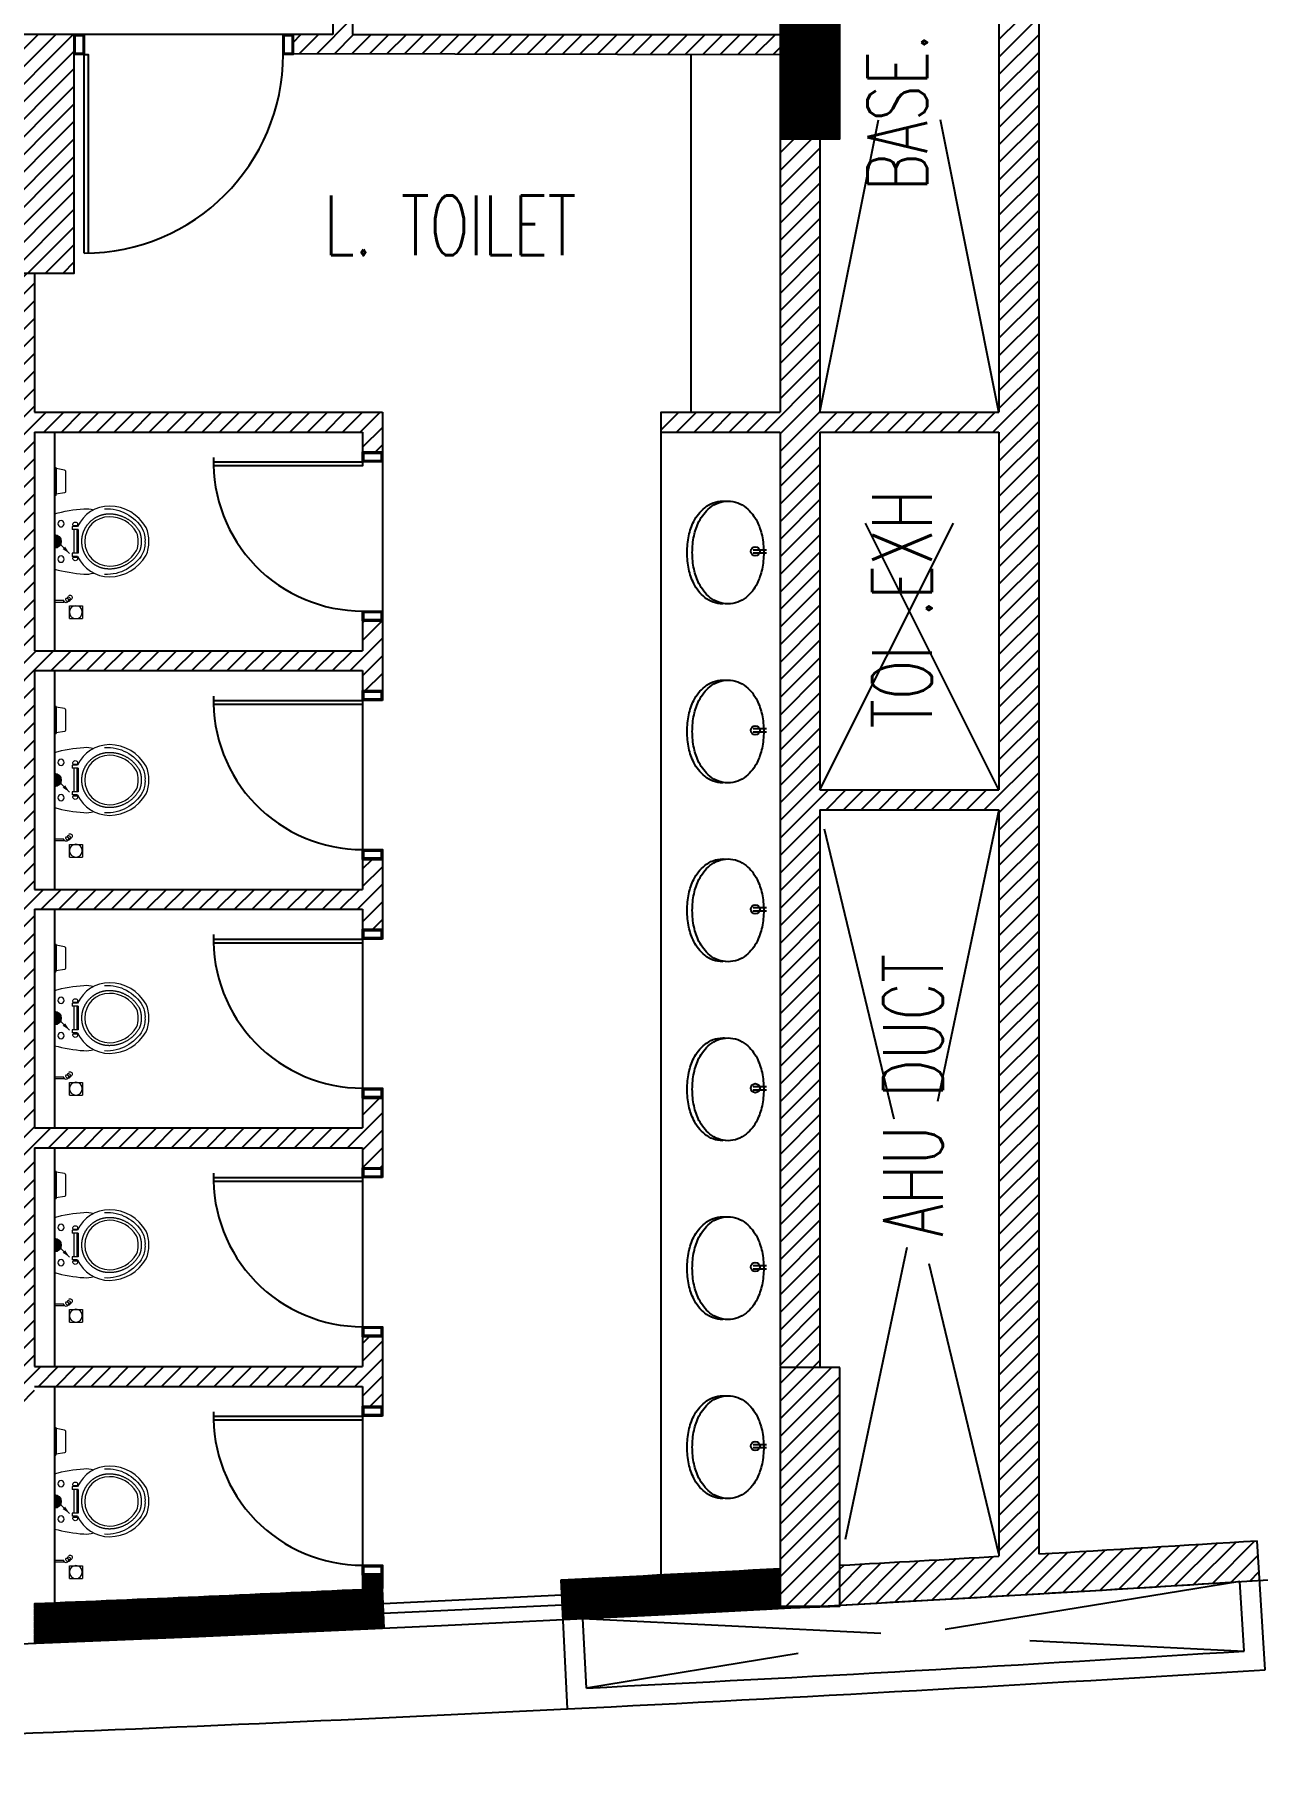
# Model space of a CAD drawing. Header units: millimetres. Extents: x -774950 to -670403, y -1165325 to -1109738.
# Drawn here: x -699654 to -693504, y -1163512 to -1154840 of the extents above; entities that cross this region are included whole.
import ezdxf
from ezdxf.enums import TextEntityAlignment as Align

# ---------------------------------------------------------------- set-up
doc = ezdxf.new("R2010")
doc.units = ezdxf.units.MM
doc.header["$LTSCALE"] = 3000
doc.header["$MEASUREMENT"] = 0
doc.linetypes.add('HIDDEN', pattern=[0.375, 0.25, -0.125])
doc.layers.get('0').update_dxf_attribs({"linetype": 'CONTINUOUS'})
doc.layers.add('A-WALL', color=26, linetype='CONTINUOUS', lineweight=25)
doc.layers.add('AI-FURN', color=7, linetype='CONTINUOUS', lineweight=20)
for name, color, linetype in [('CORE-COLUMN', 250, 'CONTINUOUS'), ('DOOR', 252, 'CONTINUOUS'), ('hid', 251, 'HIDDEN'), ('PLUMB', 251, 'CONTINUOUS'), ('SLABLINE', 3, 'CONTINUOUS'), ('str_col_hatch', 8, 'CONTINUOUS'), ('TEXT', 7, 'CONTINUOUS'), ('WALL', 16, 'CONTINUOUS'), ('WIN', 5, 'CONTINUOUS')]:
    doc.layers.add(name, color=color, linetype=linetype)
doc.styles.add('DIMTEXT', font='SIMPLEX.shx', dxfattribs={"width": 0.6})
pattern_1 = [(44.999984, (-222171.614, -695318.36), (-44.1941616, 44.194186), [])]

# ---------------------------------------------------------------- blocks, each defined once
blk = doc.blocks.new('D-850')
at = {"layer": 'DOOR'}
blk.add_lwpolyline([(50, 850), (50, 100), (70, 100), (70, 849.7)], dxfattribs=at)
for points in [[(50, 0), (50, 100), (0, 100), (0, 0)], [(43.8, 6.2), (43.8, 93.8), (6.2, 93.8), (6.2, 6.2)], [(850, 100), (800, 100), (800, 0), (850, 0)], [(843.8, 6.2), (843.8, 93.8), (806.2, 93.8), (806.2, 6.2)]]:
    blk.add_lwpolyline(points, close=True, dxfattribs=at)
at = {"layer": 'DOOR', "extrusion": (0, 0, -1)}
blk.add_ellipse((50, 100), major_axis=(530.3, 530.3), ratio=1, start_param=5.467995, end_param=7.068583, dxfattribs=at)
blk = doc.blocks.new('A$C7FD82E3D')
at = {"layer": 'WALL', "xscale": -1, "rotation": 180}
blk.add_blockref('D-850', (0, 850), dxfattribs=at)
blk = doc.blocks.new('WBB')
for p, q in [((-19.08, 7.01), (-19.08, 4.41)), ((-18.43, 7.01), (-18.43, 4.41))]:
    blk.add_line(p, q)
blk.add_lwpolyline([(-29.16, 13.03, -0.175546), (-27.86, 16.63, -0.104048), (-25.13, 18.78, -0.064612), (-22.29, 19.76, -0.05077), (-18.99, 20.09, -0.05077), (-15.68, 19.76, -0.064612), (-12.84, 18.78, -0.104048), (-10.12, 16.63, -0.175546), (-8.81, 13.03, -0.022698), (-8.83, 12.52, -0.104048)], format="xyb")
blk.add_lwpolyline([(-29.16, 12.01, -0.175546), (-27.86, 15.61, -0.104048), (-25.13, 17.76, -0.064612), (-22.29, 18.74, -0.05077), (-18.99, 19.08, -0.05077), (-15.68, 18.74, -0.064612), (-12.84, 17.76, -0.104048), (-10.12, 15.61, -0.175546), (-8.81, 12.01, -0.175546), (-10.12, 8.41, -0.104048), (-12.84, 6.26, -0.064612), (-15.68, 5.28, -0.05077), (-18.99, 4.94, -0.05077), (-22.29, 5.28, -0.064612), (-25.13, 6.26, -0.104048), (-27.86, 8.41, -0.175546)], format="xyb", close=True)
blk.add_circle((-18.76, 6.61), 0.894)
blk = doc.blocks.new('door-1100')
for points in [[(0, 0), (50, 0), (50, -100), (0, -100)], [(1050, 0), (1100, 0), (1100, -100), (1050, -100)], [(5, -5), (45, -5), (45, -95), (5, -95)], [(1055, -5), (1095, -5), (1095, -95), (1055, -95)]]:
    blk.add_lwpolyline(points, close=True)
blk.add_lwpolyline([(50.1, -1100), (50, -100), (70, -100), (70.1, -1099.8)])
blk.add_arc((50, -100), 1000, 270.0029, 0)
blk = doc.blocks.new('WC')
at = {"layer": 'AI-FURN'}
for p, q in [((-64, 411), (-64, 288)), ((-59, 416), (-10, 425)), ((-10, 425), (-10, 275)), ((0, 433), (0, 266)), ((-59, 283), (-10, 275)), ((0, 161), (0, -161)), ((-138, 69), (-103, 69)), ((-138, 69), (-138, -69)), ((-135, 87), (-103, 87)), ((-110, 92), (-134, 92)), ((-130, 69), (-130, -69)), ((-114, 69), (-114, -69)), ((-103, 87), (-103, 69)), ((-138, -69), (-103, -69)), ((-135, -87), (-103, -87)), ((-110, -92), (-134, -92)), ((-103, -69), (-103, -87)), ((-88, -70), (-20, -3)), ((-163, -375), (-163, -450)), ((-88, -375), (-163, -375)), ((-88, -450), (-88, -375)), ((-56, -345), (0, -345)), ((-56, -355), (-56, -345)), ((-56, -355), (0, -355)), ((-88, -450), (-163, -450))]:
    blk.add_line(p, q, dxfattribs=at)
for points in [[(-550, 0, -0.12736), (-534, 81, -0.267926), (-322, 206, -0.291082), (-135, 87, -0.267926)], [(-293, 190, 0.282395), (-514, 71, 0.128205), (-528, 0, 0.128205), (-514, -71, 0.282395), (-293, -192)], [(0, 161, 0.051675), (-172, 190, 0.105989), (-229, 184, 0.06337)], [(-135, -87, -0.291082), (-322, -206, -0.267926), (-534, -81, -0.12736), (-550, 0, -0.12736)], [(0, -161, -0.051675), (-172, -190, -0.105989), (-229, -184, -0.06337)]]:
    blk.add_lwpolyline(points, format="xyb", dxfattribs=at)
at = {"layer": 'AI-FURN', "linetype": 'HIDDEN', "ltscale": 100}
blk.add_lwpolyline([(-505, 0, -0.129476), (-494, 61, -0.265771), (-321, 161, -1), (-321, -161, -0.265771), (-494, -61, -0.129476)], format="xyb", close=True, dxfattribs=at)
at = {"layer": 'AI-FURN'}
blk.add_lwpolyline([(-488, 0, -0.130858), (-479, 53, -0.264614), (-321, 144, -0.999609), (-321, -144, -0.264614), (-479, -53, -0.130858)], format="xyb", close=True, dxfattribs=at)
at = {"layer": 'AI-FURN', "const_width": 40}
blk.add_lwpolyline([(0, 20, 1), (0, -20, 1)], format="xyb", dxfattribs=at)
at = {"layer": 'AI-FURN'}
for centre, radius in [((-39, 103), 18.4), ((-39, -103), 18.4), ((-125, -412), 37.5)]:
    blk.add_circle(centre, radius, dxfattribs=at)
for centre, radius, start, end in [((-59, 411), 5, 90, 180), ((0, 423), 10, 90.012, 171.4692), ((-59, 288), 5, 180, 270), ((0, 276), 10, 188.5308, 269.988), ((-122, 99), 13.8, 329.831, 210.169), ((0, 0), 40, 90.0358, 269.9642), ((-122, -99), 13.8, 149.831, 30.169), ((-91, -327), 13.4, 59.0385, 15.4968), ((-80, -337), 13.4, 80.6033, 25.7035), ((-69, -344), 13.4, 84.222, 337.4837)]:
    blk.add_arc(centre, radius, start, end, dxfattribs=at)
blk.add_solid([(-63, -31), (-48, -45), (-88, -70)], dxfattribs=at)
blk = doc.blocks.new('vw layout final block')
at = {"true_color": 0x636466}
h = blk.add_hatch(dxfattribs=at)
h.set_pattern_fill('ANSI31', color=251, scale=10)
h.set_pattern_definition([(45, (-573519.4169, -1070189.3454), (-0.8838835, 0.8838835), [])])
h.paths.add_polyline_path([(-570936.2, -1069990.1, -0.001009), (-572038.2, -1070047.2), (-572028.2, -1070247, 0.001182), (-570736.5, -1070179.6), (-570936.2, -1070179.6)])
h.paths.add_polyline_path([(-572936.2, -1070095.3), (-572936.2, -1070024), (-573036.2, -1070024), (-573036.2, -1070095.1, -0.00151), (-574686.2, -1070166.3), (-574686.2, -1070366.4, 0.001609), (-572927.2, -1070290.3)])
at = {"layer": 'str_col_hatch'}
h = blk.add_hatch(dxfattribs=at)
h.set_pattern_fill('ANSI31', color=256, scale=500, angle=-1.6e-05, style=0)
h.paths.add_polyline_path([(-569636.2, -1059474), (-573186.2, -1059474), (-573186.2, -1059774), (-573086.2, -1059774), (-573086.2, -1059674), (-570936.2, -1059674), (-570936.2, -1061599), (-570736.2, -1061599), (-570736.2, -1059674), (-569836.2, -1059674), (-569836.2, -1064174), (-570736.2, -1064174), (-570736.2, -1062799), (-570936.2, -1062799), (-570936.2, -1064174), (-571536.2, -1064174), (-571536.2, -1064274), (-570936.2, -1064274), (-570936.2, -1068979.6), (-570736.2, -1068979.6), (-570736.2, -1066174), (-569836.2, -1066174), (-569836.2, -1069928.7, -0.000733), (-570636.2, -1069973.8), (-570636.2, -1070174.1, 0.001932), (-568525.7, -1070050), (-568538.2, -1069850.5, -0.001006), (-569636.2, -1069917)])
h.paths.add_polyline_path([(-569836.2, -1064274), (-569836.2, -1066074), (-570736.2, -1066074), (-570736.2, -1064274)], flags=16)
h.paths.add_polyline_path([(-576386.2, -1060874), (-576486.2, -1060874), (-576586.2, -1060874), (-576586.2, -1062274), (-579836.2, -1062274), (-579836.2, -1062374), (-575986.2, -1062374), (-575986.2, -1062274), (-576386.2, -1062274)])
h.paths.add_polyline_path([(-576386.2, -1059474), (-579836.2, -1059474), (-579836.2, -1059674), (-576586.2, -1059674), (-576586.2, -1059774), (-576386.2, -1059774)])
h.paths.add_polyline_path([(-564936.2, -1059474), (-567836.2, -1059474), (-567836.2, -1060374), (-567636.2, -1060374), (-567636.2, -1059665.7), (-565136.2, -1059665.7), (-565136.2, -1061599), (-564936.2, -1061599)])
h.paths.add_polyline_path([(-564936.2, -1062799), (-565136.2, -1062799), (-565136.2, -1068601.4), (-564936.2, -1068601.4)])
h.paths.add_polyline_path([(-570098.9, -1065889.6), (-570098.8, -1064439.6), (-570548.8, -1064439.6), (-570548.9, -1065889.6)], flags=8)
h = blk.add_hatch(dxfattribs=at)
h.set_pattern_fill('ANSI31', color=256, scale=500, angle=-1.6e-05, style=0)
h.paths.add_polyline_path([(-570936.2, -1062274), (-573086.2, -1062274), (-573086.2, -1060874), (-573186.2, -1060874), (-573186.2, -1062274), (-573386.2, -1062274), (-573386.2, -1062369), (-570936.2, -1062374)])
at = {"layer": 'str_col_hatch', "linetype": 'Continuous'}
h = blk.add_hatch(dxfattribs=at)
h.set_pattern_fill('ANSI31', color=256, scale=50, angle=340, style=0)
h.set_pattern_definition([(25, (-15832.223, -471116.0655), (-2.641364136, 5.66442367), [])])
h.paths.add_polyline_path([(-570636.2, -1061599), (-570936.2, -1061599), (-570936.2, -1062799), (-570636.2, -1062799)])
at = {"layer": 'str_col_hatch'}
h = blk.add_hatch(dxfattribs=at)
h.set_pattern_fill('ANSI31', color=256, scale=500, angle=-0.00002, style=0)
h.set_pattern_definition(pattern_1)
h.paths.add_polyline_path([(-574486.2, -1062274), (-574886.2, -1062274), (-574886.2, -1063474), (-574486.2, -1063474)])
h = blk.add_hatch(dxfattribs=at)
h.set_pattern_fill('ANSI31', color=256, scale=500, angle=-1.6e-05, style=0)
h.paths.add_polyline_path([(-575786.2, -1064374), (-575711.2, -1064374), (-575711.2, -1064174), (-576686.2, -1064174), (-576686.2, -1064274), (-575986.2, -1064274), (-575986.2, -1065374), (-577636.2, -1065374), (-577636.2, -1064274), (-577536.2, -1064274), (-577536.2, -1064174), (-577736.2, -1064174), (-577736.2, -1065624), (-577636.2, -1065624), (-577636.2, -1065474), (-575986.2, -1065474), (-575986.2, -1066574), (-577636.2, -1066574), (-577636.2, -1066474), (-577736.2, -1066474), (-577736.2, -1066824), (-577636.2, -1066824), (-577636.2, -1066674), (-575986.2, -1066674), (-575986.2, -1067774), (-577636.2, -1067774), (-577636.2, -1067674), (-577736.2, -1067674), (-577736.2, -1068024), (-577636.2, -1068024), (-577636.2, -1067874), (-575986.2, -1067874), (-575986.2, -1068974), (-577636.2, -1068974), (-577636.2, -1068874), (-577736.2, -1068874), (-577736.2, -1069224), (-577636.2, -1069224), (-577636.2, -1069074), (-575986.2, -1069074), (-575986.2, -1070215.3, -0.00151), (-577636.2, -1070268.5), (-577636.2, -1070074), (-577736.2, -1070074), (-577736.2, -1070271.5, -0.000008), (-577744.6, -1070271.7), (-577738.9, -1070471.6, 0.001792), (-575779, -1070408), (-575786.2, -1070208.1)])
h.paths.add_polyline_path([(-574686.2, -1067874), (-573036.2, -1067874), (-573036.2, -1067974), (-572936.2, -1067974), (-572936.2, -1067624), (-573036.2, -1067624), (-573036.2, -1067774), (-574686.2, -1067774), (-574686.2, -1066674), (-573036.2, -1066674), (-573036.2, -1066774), (-572936.2, -1066774), (-572936.2, -1066424), (-573036.2, -1066424), (-573036.2, -1066574), (-574686.2, -1066574), (-574686.2, -1065474), (-573036.2, -1065474), (-573036.2, -1065574), (-572936.2, -1065574), (-572936.2, -1065224), (-573036.2, -1065224), (-573036.2, -1065374), (-574686.2, -1065374), (-574686.2, -1064274), (-573036.2, -1064274), (-573036.2, -1064374), (-572936.2, -1064374), (-572936.2, -1064174), (-574686.2, -1064174), (-574686.2, -1063474), (-574886.2, -1063474), (-574886.2, -1064174), (-574961.2, -1064174), (-574961.2, -1064374), (-574886.2, -1064374), (-574886.2, -1069166.4), (-574686.2, -1069166.4), (-574686.2, -1069074), (-573036.2, -1069074), (-573036.2, -1069174), (-572936.2, -1069174), (-572936.2, -1068824), (-573036.2, -1068824), (-573036.2, -1068974), (-574686.2, -1068974)])
h = blk.add_hatch(dxfattribs=at)
h.set_pattern_fill('ANSI31', color=256, scale=500, angle=-0.00002, style=0)
h.set_pattern_definition(pattern_1)
h.paths.add_polyline_path([(-570636.2, -1068979.6), (-570936.2, -1068979.6), (-570936.2, -1070179.6), (-570636.2, -1070179.6)])
at = {"layer": 'A-WALL'}
for p, q in [((-569636.2, -1059474), (-569636.2, -1069917)), ((-569636.2, -1059474), (-569636.2, -1069917)), ((-569636.2, -1059474), (-569636.2, -1069917)), ((-569836.2, -1059674), (-569836.2, -1064174)), ((-569836.2, -1059674), (-569836.2, -1064174)), ((-569836.2, -1059674), (-569836.2, -1064174)), ((-573186.2, -1060874), (-573186.2, -1062274)), ((-573086.2, -1060874), (-573086.2, -1062274)), ((-573086.2, -1060874), (-573086.2, -1062274)), ((-573086.2, -1060874), (-573086.2, -1062274)), ((-573186.2, -1062274), (-573386.2, -1062274)), ((-573086.2, -1062274), (-570936.2, -1062274)), ((-573086.2, -1062274), (-570936.2, -1062274)), ((-573086.2, -1062274), (-570936.2, -1062274)), ((-573391.2, -1062369), (-570936.2, -1062374)), ((-573391.2, -1062369), (-570936.2, -1062374)), ((-573391.2, -1062369), (-570936.2, -1062374)), ((-570936.2, -1062799), (-570936.2, -1064174)), ((-570936.2, -1062799), (-570936.2, -1064174)), ((-570936.2, -1062799), (-570936.2, -1064174)), ((-570736.2, -1062799), (-570736.2, -1064174)), ((-574686.2, -1063474), (-574686.2, -1064174)), ((-574686.2, -1063474), (-574686.2, -1064174)), ((-574686.2, -1063474), (-574686.2, -1064174)), ((-574686.2, -1064174), (-572936.2, -1064174)), ((-574686.2, -1064174), (-572936.2, -1064174)), ((-574686.2, -1064174), (-572936.2, -1064174)), ((-572936.2, -1064174), (-572936.2, -1064374)), ((-572936.2, -1064174), (-572936.2, -1064374)), ((-572936.2, -1064174), (-572936.2, -1064374)), ((-571536.2, -1064174), (-570936.2, -1064174)), ((-571536.2, -1064174), (-570936.2, -1064174)), ((-571536.2, -1064174), (-570936.2, -1064174)), ((-570736.2, -1064174), (-569836.2, -1064174)), ((-570736.2, -1064174), (-569836.2, -1064174)), ((-570736.2, -1064174), (-569836.2, -1064174)), ((-574686.2, -1064274), (-573036.2, -1064274)), ((-574686.2, -1064274), (-574686.2, -1065374)), ((-574686.2, -1064274), (-573036.2, -1064274)), ((-574686.2, -1064274), (-574686.2, -1065374)), ((-574686.2, -1064274), (-573036.2, -1064274)), ((-574686.2, -1064274), (-574686.2, -1065374)), ((-574586.2, -1064274), (-574586.2, -1065374)), ((-574586.2, -1064274), (-574586.2, -1065374)), ((-574586.2, -1064274), (-574586.2, -1065374)), ((-573036.2, -1064274), (-573036.2, -1064374)), ((-573036.2, -1064274), (-573036.2, -1064374)), ((-573036.2, -1064274), (-573036.2, -1064374)), ((-571536.2, -1064274), (-570936.2, -1064274)), ((-571536.2, -1064274), (-570936.2, -1064274)), ((-571536.2, -1064274), (-570936.2, -1064274)), ((-570936.2, -1064274), (-570936.2, -1068974.1)), ((-570936.2, -1064274), (-570936.2, -1068974.1)), ((-570936.2, -1064274), (-570936.2, -1068974.1)), ((-570736.2, -1064274), (-569836.2, -1064274)), ((-570736.2, -1064274), (-570736.2, -1066074)), ((-573036.2, -1064374), (-572936.2, -1064374)), ((-573036.2, -1064374), (-572936.2, -1064374)), ((-573036.2, -1064374), (-572936.2, -1064374)), ((-572936.2, -1064374), (-572936.2, -1065224)), ((-572936.2, -1064374), (-572936.2, -1065224)), ((-572936.2, -1064374), (-572936.2, -1065224)), ((-573036.2, -1065224), (-572936.2, -1065224)), ((-573036.2, -1065224), (-573036.2, -1065374)), ((-573036.2, -1065224), (-572936.2, -1065224)), ((-573036.2, -1065224), (-573036.2, -1065374)), ((-573036.2, -1065224), (-572936.2, -1065224)), ((-573036.2, -1065224), (-573036.2, -1065374)), ((-572936.2, -1065224), (-572936.2, -1065574)), ((-572936.2, -1065224), (-572936.2, -1065574)), ((-572936.2, -1065224), (-572936.2, -1065574)), ((-574686.2, -1065374), (-573036.2, -1065374)), ((-574686.2, -1065374), (-573036.2, -1065374)), ((-574686.2, -1065374), (-573036.2, -1065374)), ((-574686.2, -1065474), (-573036.2, -1065474)), ((-574686.2, -1065474), (-574686.2, -1066574)), ((-574686.2, -1065474), (-573036.2, -1065474)), ((-574686.2, -1065474), (-574686.2, -1066574)), ((-574686.2, -1065474), (-573036.2, -1065474)), ((-574686.2, -1065474), (-574686.2, -1066574)), ((-574586.2, -1065474), (-574586.2, -1066574)), ((-574586.2, -1065474), (-574586.2, -1066574)), ((-574586.2, -1065474), (-574586.2, -1066574)), ((-573036.2, -1065474), (-573036.2, -1065574)), ((-573036.2, -1065474), (-573036.2, -1065574)), ((-573036.2, -1065474), (-573036.2, -1065574)), ((-573036.2, -1065574, 0), (-573036.2, -1066424, 0)), ((-573036.2, -1065574), (-572936.2, -1065574)), ((-573036.2, -1065574, 0), (-573036.2, -1066424, 0)), ((-573036.2, -1065574), (-572936.2, -1065574)), ((-573036.2, -1065574, 0), (-573036.2, -1066424, 0)), ((-573036.2, -1065574), (-572936.2, -1065574)), ((-570736.2, -1066174), (-570736.2, -1068974.1)), ((-570736.2, -1066174), (-570736.2, -1068974.1)), ((-570736.2, -1066174), (-570736.2, -1068974.1)), ((-569836.2, -1066174), (-569836.2, -1069928.7)), ((-573036.2, -1066424), (-572936.2, -1066424)), ((-573036.2, -1066424), (-573036.2, -1066574)), ((-573036.2, -1066424), (-572936.2, -1066424)), ((-573036.2, -1066424), (-573036.2, -1066574)), ((-573036.2, -1066424), (-572936.2, -1066424)), ((-573036.2, -1066424), (-573036.2, -1066574)), ((-572936.2, -1066424), (-572936.2, -1066774)), ((-572936.2, -1066424), (-572936.2, -1066774)), ((-572936.2, -1066424), (-572936.2, -1066774)), ((-574686.2, -1066574), (-573036.2, -1066574)), ((-574686.2, -1066574), (-573036.2, -1066574)), ((-574686.2, -1066574), (-573036.2, -1066574)), ((-574686.2, -1066674), (-573036.2, -1066674)), ((-574686.2, -1066674), (-574686.2, -1067774)), ((-574686.2, -1066674), (-573036.2, -1066674)), ((-574686.2, -1066674), (-574686.2, -1067774)), ((-574686.2, -1066674), (-573036.2, -1066674)), ((-574686.2, -1066674), (-574686.2, -1067774)), ((-574586.2, -1066674), (-574586.2, -1067774)), ((-574586.2, -1066674), (-574586.2, -1067774)), ((-574586.2, -1066674), (-574586.2, -1067774)), ((-573036.2, -1066674), (-573036.2, -1066774)), ((-573036.2, -1066674), (-573036.2, -1066774)), ((-573036.2, -1066674), (-573036.2, -1066774)), ((-573036.2, -1066774, 0), (-573036.2, -1067624, 0)), ((-573036.2, -1066774), (-572936.2, -1066774)), ((-573036.2, -1066774, 0), (-573036.2, -1067624, 0)), ((-573036.2, -1066774), (-572936.2, -1066774)), ((-573036.2, -1066774, 0), (-573036.2, -1067624, 0)), ((-573036.2, -1066774), (-572936.2, -1066774)), ((-573036.2, -1067624), (-572936.2, -1067624)), ((-573036.2, -1067624), (-573036.2, -1067774)), ((-573036.2, -1067624), (-572936.2, -1067624)), ((-573036.2, -1067624), (-573036.2, -1067774)), ((-573036.2, -1067624), (-572936.2, -1067624)), ((-573036.2, -1067624), (-573036.2, -1067774)), ((-572936.2, -1067624), (-572936.2, -1067974)), ((-572936.2, -1067624), (-572936.2, -1067974)), ((-572936.2, -1067624), (-572936.2, -1067974)), ((-574686.2, -1067774), (-573036.2, -1067774)), ((-574686.2, -1067774), (-573036.2, -1067774)), ((-574686.2, -1067774), (-573036.2, -1067774)), ((-574686.2, -1067874), (-573036.2, -1067874)), ((-574686.2, -1067874), (-573036.2, -1067874)), ((-574686.2, -1067874), (-573036.2, -1067874)), ((-574686.2, -1067874), (-574686.2, -1068974)), ((-574586.2, -1067874), (-574586.2, -1068974)), ((-574586.2, -1067874), (-574586.2, -1068974)), ((-574586.2, -1067874), (-574586.2, -1068974)), ((-573036.2, -1067874), (-573036.2, -1067974)), ((-573036.2, -1067874), (-573036.2, -1067974)), ((-573036.2, -1067874), (-573036.2, -1067974)), ((-573036.2, -1067974, 0), (-573036.2, -1068824, 0)), ((-573036.2, -1067974), (-572936.2, -1067974)), ((-573036.2, -1067974, 0), (-573036.2, -1068824, 0)), ((-573036.2, -1067974), (-572936.2, -1067974)), ((-573036.2, -1067974, 0), (-573036.2, -1068824, 0)), ((-573036.2, -1067974), (-572936.2, -1067974)), ((-573036.2, -1068824), (-572936.2, -1068824)), ((-573036.2, -1068824), (-573036.2, -1068974)), ((-573036.2, -1068824), (-572936.2, -1068824)), ((-573036.2, -1068824), (-573036.2, -1068974)), ((-573036.2, -1068824), (-572936.2, -1068824)), ((-573036.2, -1068824), (-573036.2, -1068974)), ((-572936.2, -1068824), (-572936.2, -1069174)), ((-572936.2, -1068824), (-572936.2, -1069174)), ((-572936.2, -1068824), (-572936.2, -1069174)), ((-574686.2, -1068974), (-573036.2, -1068974)), ((-574686.2, -1068974), (-573036.2, -1068974)), ((-574686.2, -1068974), (-573036.2, -1068974)), ((-574686.2, -1069074), (-573036.2, -1069074)), ((-574686.2, -1069074), (-573036.2, -1069074)), ((-574686.2, -1069074), (-573036.2, -1069074)), ((-574586.2, -1069074), (-574586.2, -1070162.2)), ((-573036.2, -1069074), (-573036.2, -1069174)), ((-573036.2, -1069074), (-573036.2, -1069174)), ((-573036.2, -1069074), (-573036.2, -1069174)), ((-573036.2, -1069174), (-572936.2, -1069174)), ((-573036.2, -1069174), (-572936.2, -1069174)), ((-573036.2, -1069174), (-572936.2, -1069174)), ((-568497.5, -1070499.2), (-568538.2, -1069850.5)), ((-572005.8, -1070696.4), (-572038.2, -1070047.2)), ((-568603.6, -1070405.6), (-568625.5, -1070056.3)), ((-571910.9, -1070591.6), (-571928.3, -1070242))]:
    blk.add_line(p, q, dxfattribs=at)
for radius, start, end in [(273600, 256.481418, 278.37288), (273400, 273.354983, 273.585527), (273400, 272.850877, 273.082114), (273950, 272.871791, 273.564613)]:
    blk.add_arc((-585636.2, -796985.6), radius, start, end, dxfattribs=at)
at = {"layer": 'CORE-COLUMN'}
for points in [[(-570636.2, -1061599), (-570936.2, -1061599), (-570936.2, -1062799), (-570636.2, -1062799)], [(-570636.2, -1061599), (-570936.2, -1061599), (-570936.2, -1062799), (-570636.2, -1062799)], [(-570636.2, -1061599), (-570936.2, -1061599), (-570936.2, -1062799), (-570636.2, -1062799)], [(-574486.2, -1062274), (-574886.2, -1062274), (-574886.2, -1063474), (-574486.2, -1063474)], [(-574486.2, -1062274), (-574886.2, -1062274), (-574886.2, -1063474), (-574486.2, -1063474)], [(-574486.2, -1062274), (-574886.2, -1062274), (-574886.2, -1063474), (-574486.2, -1063474)], [(-570636.2, -1068979.6), (-570936.2, -1068979.6), (-570936.2, -1070179.6), (-570636.2, -1070179.6)], [(-570636.2, -1068979.6), (-570936.2, -1068979.6), (-570936.2, -1070179.6), (-570636.2, -1070179.6)], [(-570636.2, -1068979.6), (-570936.2, -1068979.6), (-570936.2, -1070179.6), (-570636.2, -1070179.6)]]:
    blk.add_lwpolyline(points, close=True, dxfattribs=at)
at = {"layer": 'DOOR'}
for p, q in [((-573386.2, -1062274), (-574486.2, -1062274)), ((-573386.2, -1062274), (-574486.2, -1062274)), ((-573386.2, -1062274), (-574486.2, -1062274)), ((-573036.2, -1069174, 0), (-573036.2, -1070024, 0)), ((-573036.2, -1069174, 0), (-573036.2, -1070024, 0)), ((-573036.2, -1069174, 0), (-573036.2, -1070024, 0))]:
    blk.add_line(p, q, dxfattribs=at)
at = {"layer": 'hid', "ltscale": 2}
for p, q in [((-570736.2, -1064174), (-569836.2, -1059674)), ((-569836.2, -1064174), (-570736.2, -1059674)), ((-570736.2, -1064174), (-569836.2, -1059674)), ((-569836.2, -1064174), (-570736.2, -1059674)), ((-570736.2, -1064174), (-569836.2, -1059674)), ((-569836.2, -1064174), (-570736.2, -1059674)), ((-570736.2, -1066074), (-569836.2, -1064274)), ((-569836.2, -1066074), (-570736.2, -1064274)), ((-570736.2, -1066074), (-569836.2, -1064274)), ((-569836.2, -1066074), (-570736.2, -1064274)), ((-570736.2, -1066074), (-569836.2, -1064274)), ((-569836.2, -1066074), (-570736.2, -1064274)), ((-569836.2, -1069916.9), (-570736.2, -1066174)), ((-569836.2, -1069916.9), (-570736.2, -1066174)), ((-569836.2, -1069916.9), (-570736.2, -1066174)), ((-569836.2, -1066174), (-570636.2, -1069973.8)), ((-569836.2, -1066174), (-570636.2, -1069973.8)), ((-569836.2, -1066174), (-570636.2, -1069973.8)), ((-568625.5, -1070056.3), (-571910.9, -1070591.6)), ((-568625.5, -1070056.3), (-571910.9, -1070591.6)), ((-568625.5, -1070056.3), (-571910.9, -1070591.6)), ((-571928.3, -1070242), (-568603.6, -1070405.6)), ((-571928.3, -1070242), (-568603.6, -1070405.6)), ((-571928.3, -1070242), (-568603.6, -1070405.6))]:
    blk.add_line(p, q, dxfattribs=at)
at = {"layer": 'PLUMB'}
for p, q in [((-571386.2, -1062374), (-571386.2, -1064174)), ((-571386.2, -1062374), (-571386.2, -1064174)), ((-571386.2, -1062374), (-571386.2, -1064174)), ((-571536.3, -1064274), (-571536.3, -1070021.8)), ((-571536.3, -1064274), (-571536.3, -1070021.8)), ((-571536.3, -1064274), (-571536.3, -1070021.8))]:
    blk.add_line(p, q, dxfattribs=at)
at = {"layer": 'SLABLINE'}
for start, end in [(271.465579, 272.850893), (271.465563, 272.850877), (271.465563, 272.850877), (271.465563, 272.850877)]:
    blk.add_arc((-585636.2, -796985.6), 274050, start, end, dxfattribs=at)
at = {"layer": 'WALL'}
for p, q in [((-573186.2, -1060874), (-573186.2, -1062274)), ((-573186.2, -1060874), (-573186.2, -1062274)), ((-573386.2, -1062274), (-573386.2, -1062374)), ((-573386.2, -1062274), (-573386.2, -1062374)), ((-573186.2, -1062274), (-573386.2, -1062274)), ((-573386.2, -1062274), (-573386.2, -1062374)), ((-573386.2, -1062274), (-573386.2, -1062374)), ((-573186.2, -1062274), (-573386.2, -1062274)), ((-573386.2, -1062274), (-573386.2, -1062374)), ((-573386.2, -1062274), (-573386.2, -1062374)), ((-570736.2, -1062799), (-570736.2, -1064174)), ((-570736.2, -1062799), (-570736.2, -1064174)), ((-571536.2, -1064174), (-571536.2, -1064274)), ((-571536.2, -1064174), (-571536.2, -1064274)), ((-571536.2, -1064174), (-571536.2, -1064274)), ((-570736.2, -1064274), (-569836.2, -1064274)), ((-570736.2, -1064274), (-570736.2, -1066074)), ((-570736.2, -1064274), (-569836.2, -1064274)), ((-570736.2, -1064274), (-570736.2, -1066074)), ((-569836.2, -1064274), (-569836.2, -1066074)), ((-569836.2, -1064274), (-569836.2, -1066074)), ((-569836.2, -1064274), (-569836.2, -1066074)), ((-570736.2, -1066074), (-569836.2, -1066074)), ((-570736.2, -1066074), (-569836.2, -1066074)), ((-570736.2, -1066074), (-569836.2, -1066074)), ((-570736.2, -1066174), (-569836.2, -1066174)), ((-570736.2, -1066174), (-569836.2, -1066174)), ((-570736.2, -1066174), (-569836.2, -1066174)), ((-569836.2, -1066174), (-569836.2, -1069928.7)), ((-569836.2, -1066174), (-569836.2, -1069928.7)), ((-574686.2, -1067874), (-574686.2, -1068974)), ((-574686.2, -1067874), (-574686.2, -1068974)), ((-573036.2, -1070024), (-572936.2, -1070024)), ((-573036.2, -1070024), (-573036.2, -1070095.1)), ((-573036.2, -1070024), (-572936.2, -1070024)), ((-573036.2, -1070024), (-573036.2, -1070095.1)), ((-573036.2, -1070024), (-572936.2, -1070024)), ((-573036.2, -1070024), (-573036.2, -1070095.1)), ((-572936.2, -1070024), (-572936.2, -1070090.5)), ((-572936.2, -1070024), (-572936.2, -1070090.5)), ((-572936.2, -1070024), (-572936.2, -1070090.5)), ((-572927.2, -1070290.3), (-572936.5, -1070090.5)), ((-570936.2, -1070190.4), (-570636.2, -1070179.6)), ((-570936.2, -1070190.4), (-570636.2, -1070179.6)), ((-570936.2, -1070190.4), (-570636.2, -1070179.6))]:
    blk.add_line(p, q, dxfattribs=at)
for radius, start, end in [(273400, 273.145077, 273.312998), (273400, 273.145077, 273.312998), (273400, 273.145077, 273.312998), (273400, 272.295363, 272.641471), (273600, 273.142776, 273.564586), (273600, 272.850877, 273.079859), (273600, 272.850877, 273.079859), (273600, 272.850877, 273.079859), (274050, 272.850877, 273.585527)]:
    blk.add_arc((-585636.2, -796985.6), radius, start, end, dxfattribs=at)
at = {"layer": 'WIN'}
for p, q in [((-572933, -1070165.4), (-572034.4, -1070122.2)), ((-572933, -1070165.4), (-572034.4, -1070122.2)), ((-572933, -1070165.4), (-572034.4, -1070122.2)), ((-572930.7, -1070215.4), (-572031.9, -1070172.1)), ((-572930.7, -1070215.4), (-572031.9, -1070172.1)), ((-572930.7, -1070215.4), (-572031.9, -1070172.1))]:
    blk.add_line(p, q, dxfattribs=at)
at = {"layer": 'AI-FURN', "color": 35, "xscale": -0.862950693542537, "yscale": 0.862950693542537, "zscale": 0.8629506935425368, "rotation": 0.005732433872385202}
for p in [(-574586.2, -1064824), (-574586.2, -1066024), (-574586.2, -1067221.4, 0), (-574586.2, -1068363.1, 0), (-574586.2, -1069652.6, 0)]:
    blk.add_blockref('WC', p, dxfattribs=at)
at = {"layer": 'DOOR'}
for name, p, rotation in [('door-1100', (-574486.2, -1062274), 359.9999841156754), ('door-1100', (-574486.2, -1062274), 359.9999841156754), ('door-1100', (-574486.2, -1062274), 359.9999841156754), ('A$C7FD82E3D', (-573786.2, -1064374), 269.9970863945784), ('A$C7FD82E3D', (-573786.2, -1064374), 269.9970863945784), ('A$C7FD82E3D', (-573786.2, -1064374), 269.9970863945784), ('A$C7FD82E3D', (-573786.2, -1065574), 269.9970863945784), ('A$C7FD82E3D', (-573786.2, -1065574), 269.9970863945784), ('A$C7FD82E3D', (-573786.2, -1065574), 269.9970863945784), ('A$C7FD82E3D', (-573786.2, -1066774), 269.9970863945784), ('A$C7FD82E3D', (-573786.2, -1066774), 269.9970863945784), ('A$C7FD82E3D', (-573786.2, -1066774), 269.9970863945784), ('A$C7FD82E3D', (-573786.2, -1067974), 269.9970863945784), ('A$C7FD82E3D', (-573786.2, -1067974), 269.9970863945784), ('A$C7FD82E3D', (-573786.2, -1067974), 269.9970863945784), ('A$C7FD82E3D', (-573786.2, -1069174), 269.9970863945784), ('A$C7FD82E3D', (-573786.2, -1069174), 269.9970863945784), ('A$C7FD82E3D', (-573786.2, -1069174), 269.9970863945784)]:
    blk.add_blockref(name, p, dxfattribs=dict(at, rotation=rotation))
at = {"layer": 'PLUMB', "xscale": 25.40000000015521, "yscale": 25.40000000015521, "zscale": 25.40000000015521, "rotation": 90.00839186334467}
for p in [(-570893.6, -1064397.5, 0), (-570893.6, -1064397.5, 0), (-570893.6, -1064397.5, 0), (-570893.6, -1065297.5, 0), (-570893.6, -1065297.5, 0), (-570893.6, -1065297.5, 0), (-570893.6, -1066197.5, 0), (-570893.6, -1066197.5, 0), (-570893.6, -1066197.5, 0), (-570893.6, -1067097.5, 0), (-570893.6, -1067097.5, 0), (-570893.6, -1067097.5, 0), (-570893.6, -1067997.5, 0), (-570893.6, -1067997.5, 0), (-570893.6, -1067997.5, 0), (-570893.6, -1068897.5, 0), (-570893.6, -1068897.5, 0), (-570893.6, -1068897.5, 0)]:
    blk.add_blockref('WBB', p, dxfattribs=at)
at = {"layer": 'TEXT', "linetype": 'Continuous', "style": 'DIMTEXT', "width": 0.7}
for s, rotation, p in [('BASE. EXHAUST', 89.9971, (-570347.6, -1061976.6, 0)), ('L. TOILET', 359.9971, (-572595.4, -1063234.5)), ('TOI .EXH', 89.9971, (-570323.9, -1065164.6, 0)), ('AHU DUCT', 89.9971, (-570268.6, -1067610.3, 0))]:
    blk.add_text(s, height=300, rotation=rotation, dxfattribs=at).set_placement(p, align=Align.MIDDLE)

msp = doc.modelspace()

# ---------------------------------------------------------------- block references
at = {"layer": 'A-WALL', "linetype": 'Continuous'}
msp.add_blockref('vw layout final block', (-124968, -92565.7, 0), dxfattribs=at)

doc.saveas('drawing.dxf')
